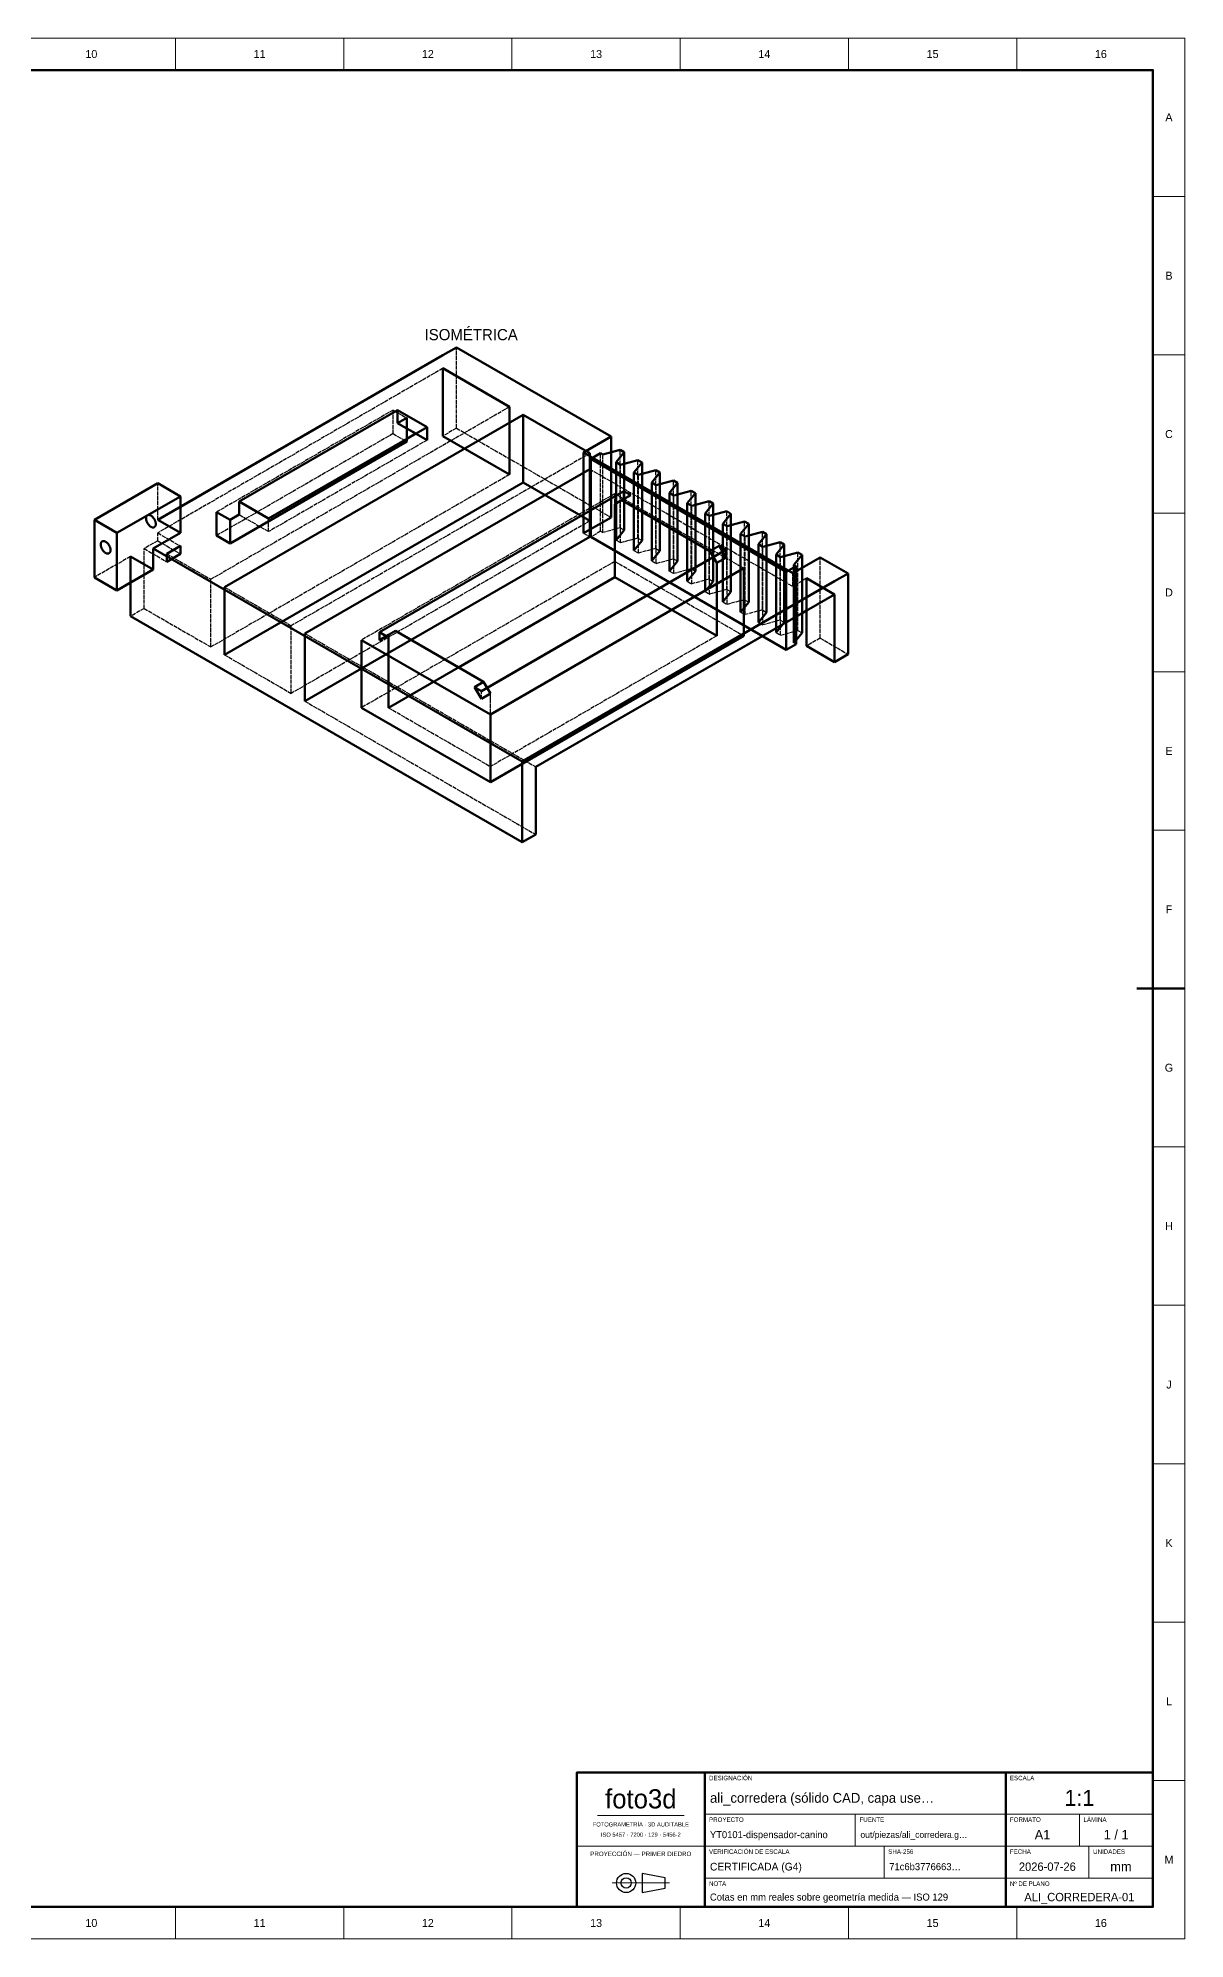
# Model space of a CAD drawing. Header units: millimetres. Extents: x 0 to 841, y 0 to 594.
# Drawn here: x 483 to 841, y 0 to 594 of the extents above; entities that cross this region are included whole.
import ezdxf
from ezdxf.enums import TextEntityAlignment as Align

# ---------------------------------------------------------------- set-up
doc = ezdxf.new("R2010")
doc.units = ezdxf.units.MM
doc.linetypes.add('DASHED', pattern=[1.524, 1.27, -0.254])
for name, color, linetype, lineweight in [('FINA', 7, 'CONTINUOUS', 18), ('NORMA', 7, 'CONTINUOUS', 70), ('OCULTA', 8, 'DASHED', 25), ('TEXTO', 7, 'CONTINUOUS', 25), ('VISIBLE', 7, 'CONTINUOUS', 50)]:
    doc.layers.add(name, color=color, linetype=linetype, lineweight=lineweight)

msp = doc.modelspace()

# ---------------------------------------------------------------- linework, layer by layer
at = {"layer": 'FINA'}
for p, q in [((525.62, 584), (525.62, 594)), ((578.19, 584), (578.19, 594)), ((630.75, 584), (630.75, 594)), ((683.31, 584), (683.31, 594)), ((735.88, 584), (735.88, 594)), ((788.44, 584), (788.44, 594)), ((831, 544.5), (841, 544.5)), ((831, 495), (841, 495)), ((831, 445.5), (841, 445.5)), ((831, 396), (841, 396)), ((831, 346.5), (841, 346.5)), ((831, 297), (841, 297)), ((831, 247.5), (841, 247.5)), ((831, 198), (841, 198)), ((831, 148.5), (841, 148.5)), ((831, 99), (841, 99)), ((831, 49.5), (841, 49.5)), ((657.5, 38.6), (684.5, 38.6)), ((691, 39), (785, 39)), ((738, 29), (738, 39)), ((785, 39), (831, 39)), ((808, 29), (808, 39)), ((651, 29), (691, 29)), ((691, 29), (785, 29)), ((747, 19), (747, 29)), ((785, 29), (831, 29)), ((811, 19), (811, 29)), ((691, 19), (785, 19)), ((785, 19), (831, 19)), ((662.03, 17.5), (679.97, 17.5)), ((525.62, 0), (525.62, 10)), ((578.19, 0), (578.19, 10)), ((630.75, 0), (630.75, 10)), ((683.31, 0), (683.31, 10)), ((735.88, 0), (735.88, 10)), ((788.44, 0), (788.44, 10))]:
    msp.add_line(p, q, dxfattribs=at)
msp.add_lwpolyline([(0, 0), (841, 0), (841, 594), (0, 594)], close=True, dxfattribs=at)
at = {"layer": 'NORMA'}
for p, q in [((841, 297), (826, 297)), ((691, 10), (691, 52)), ((785, 10), (785, 52))]:
    msp.add_line(p, q, dxfattribs=at)
for points in [[(20, 10), (831, 10), (831, 584), (20, 584)], [(651, 10), (831, 10), (831, 52), (651, 52)]]:
    msp.add_lwpolyline(points, close=True, dxfattribs=at)
at = {"layer": 'OCULTA'}
for p, q in [((613.4, 472.09), (613.4, 497.32)), ((609.16, 490.79), (520.07, 439.35)), ((630.02, 478.75), (536.68, 424.86)), ((593.6, 477.73), (538.45, 445.88)), ((593.6, 470.38), (593.6, 477.73)), ((593.6, 477.73), (597.85, 475.28)), ((593.6, 470.38), (538.45, 438.53)), ((593.6, 470.38), (597.85, 467.93)), ((613.4, 472.09), (609.16, 469.64)), ((613.4, 472.09), (661.7, 444.21)), ((604.21, 468.34), (554.71, 439.76)), ((655.12, 464.25), (561.79, 410.37)), ((658.43, 439.87), (658.43, 464.28)), ((659.12, 439.47), (659.12, 463.89)), ((664.54, 440.93), (664.54, 465.35)), ((630.02, 457.6), (536.68, 403.71)), ((655.04, 459.31), (718.47, 422.69)), ((664.67, 436.27), (664.67, 460.68)), ((670.1, 437.73), (670.1, 462.14)), ((670.23, 433.06), (670.23, 457.47)), ((675.65, 434.52), (675.65, 458.93)), ((520.07, 443.43), (520.07, 454.86)), ((662.9, 451.6), (583.71, 405.87)), ((662.9, 430.45), (662.9, 451.6)), ((662.9, 451.6), (703.21, 428.33)), ((675.78, 429.85), (675.78, 454.27)), ((681.2, 431.31), (681.2, 455.73)), ((686.76, 428.11), (686.76, 452.52)), ((681.33, 426.65), (681.33, 451.06)), ((686.89, 423.44), (686.89, 447.85)), ((692.31, 424.9), (692.31, 449.31)), ((697.87, 421.7), (697.87, 446.11)), ((545.52, 445.07), (554.71, 439.76)), ((554.71, 439.76), (554.71, 443.84)), ((655.12, 443.11), (561.79, 389.22)), ((658.43, 439.87), (655.34, 438.09)), ((658.43, 439.87), (659.12, 439.47)), ((664.54, 440.93), (659.12, 439.47)), ((664.54, 440.93), (665.82, 440.2)), ((692.44, 420.23), (692.44, 444.65)), ((697.99, 417.03), (697.99, 441.44)), ((703.42, 418.49), (703.42, 442.9)), ((708.97, 415.28), (708.97, 439.7)), ((520.07, 436.9), (515.82, 434.45)), ((515.82, 415.75), (515.82, 434.45)), ((515.82, 434.45), (522.89, 430.37)), ((520.07, 436.9), (520.07, 439.35)), ((520.07, 439.35), (527.14, 435.27)), ((520.07, 436.9), (527.14, 432.82)), ((653.13, 439.26), (655.04, 438.16)), ((663.29, 437.06), (664.67, 436.27)), ((670.1, 437.73), (664.67, 436.27)), ((668.85, 433.86), (670.23, 433.06)), ((670.1, 437.73), (671.38, 436.99)), ((675.65, 434.52), (670.23, 433.06)), ((675.65, 434.52), (676.93, 433.78)), ((703.55, 413.82), (703.55, 438.24)), ((709.1, 410.62), (709.1, 435.03)), ((714.53, 412.08), (714.53, 436.49)), ((511.58, 432), (500.27, 425.47)), ((522.89, 432.82), (536.68, 424.86)), ((662.9, 430.45), (583.71, 384.73)), ((662.9, 430.45), (703.21, 407.18)), ((674.4, 430.65), (675.78, 429.85)), ((675.78, 429.85), (681.2, 431.31)), ((681.2, 431.31), (682.48, 430.58)), ((686.76, 428.11), (681.33, 426.65)), ((686.76, 428.11), (688.04, 427.37)), ((714.66, 407.41), (714.66, 431.82)), ((720.08, 408.87), (720.08, 433.28)), ((727.04, 406.49), (727.04, 431.72)), ((536.68, 403.71), (536.68, 424.86)), ((540.93, 422.41), (561.79, 410.37)), ((679.95, 427.44), (681.33, 426.65)), ((685.51, 424.24), (686.89, 423.44)), ((692.31, 424.9), (686.89, 423.44)), ((692.31, 424.9), (693.59, 424.16)), ((718.47, 422.69), (718.47, 426.77)), ((722.79, 425.18), (718.47, 422.69)), ((691.06, 421.03), (692.44, 420.23)), ((697.87, 421.7), (692.44, 420.23)), ((696.61, 417.83), (697.99, 417.03)), ((697.87, 421.7), (699.14, 420.96)), ((703.42, 418.49), (697.99, 417.03)), ((703.42, 418.49), (704.7, 417.75)), ((515.82, 415.75), (511.58, 413.3)), ((515.82, 415.75), (536.68, 403.71)), ((561.79, 389.22), (561.79, 410.37)), ((702.17, 414.62), (703.55, 413.82)), ((708.97, 415.28), (703.55, 413.82)), ((707.72, 411.41), (709.1, 410.62)), ((708.97, 415.28), (710.25, 414.54)), ((714.53, 412.08), (709.1, 410.62)), ((714.53, 412.08), (715.8, 411.34)), ((566.03, 407.92), (638.15, 366.27)), ((589.36, 405.87), (591.48, 407.1)), ((592.19, 407.51), (594.31, 408.73)), ((694.72, 407.18), (624.01, 366.36)), ((713.27, 408.21), (714.66, 407.41)), ((714.66, 407.41), (720.08, 408.87)), ((718.83, 405), (719.52, 404.6)), ((720.08, 408.87), (721.36, 408.13)), ((727.04, 406.49), (722.79, 404.04)), ((727.04, 406.49), (735.73, 401.47)), ((540.93, 401.26), (561.79, 389.22)), ((566.03, 386.77), (638.15, 345.13)), ((621.18, 387.5), (621.18, 389.95)), ((624.01, 387.5), (624.01, 389.14)), ((624.01, 366.36), (624.01, 387.5)), ((592.19, 384.73), (624.01, 366.36))]:
    msp.add_line(p, q, dxfattribs=at)
at = {"layer": 'TEXTO'}
msp.add_lwpolyline([(671.46, 14.51), (678.59, 15.89), (678.59, 19.11), (671.46, 20.49)], close=True, dxfattribs=at)
for radius in [2.99, 1.61]:
    msp.add_circle((666.4, 17.5), radius, dxfattribs=at)
at = {"layer": 'VISIBLE'}
for p, q in [((609.16, 494.87), (520.07, 443.43)), ((527.14, 447.52), (609.16, 494.87)), ((613.4, 497.32), (609.16, 494.87)), ((609.16, 494.87), (613.4, 497.32)), ((613.4, 497.32), (661.7, 469.44)), ((613.4, 497.32), (613.4, 497.32)), ((613.4, 497.32), (613.4, 497.32)), ((613.4, 497.32), (661.7, 469.44)), ((609.16, 469.64), (609.16, 490.79)), ((609.16, 490.79), (630.02, 478.75)), ((634.26, 476.3), (540.93, 422.41)), ((595.02, 477.73), (545.52, 449.15)), ((595.02, 473.64), (595.02, 477.73)), ((595.02, 477.73), (604.21, 472.42)), ((597.85, 475.28), (595.02, 473.64)), ((597.85, 467.93), (597.85, 475.28)), ((630.02, 457.6), (630.02, 478.75)), ((634.26, 455.15), (634.26, 476.3)), ((634.26, 476.3), (655.12, 464.25)), ((604.21, 472.42), (554.71, 443.84)), ((595.02, 473.64), (604.21, 468.34)), ((597.85, 472.01), (597.85, 472.01)), ((597.85, 472.01), (597.85, 472.01)), ((597.85, 472.01), (597.85, 472.01)), ((597.85, 472.01), (597.85, 472.01)), ((597.85, 472.01), (597.85, 472.01)), ((597.85, 472.01), (597.85, 472.01)), ((597.85, 472.01), (597.85, 472.01)), ((597.85, 472.01), (597.85, 472.01)), ((597.85, 472.01), (597.85, 472.01)), ((597.85, 472.01), (597.85, 472.01)), ((597.85, 472.01), (597.85, 472.01)), ((597.85, 472.01), (597.85, 472.01)), ((597.85, 472.01), (597.85, 472.01)), ((597.85, 472.01), (597.85, 472.01)), ((597.85, 472.01), (597.85, 472.01)), ((597.85, 472.01), (597.85, 472.01)), ((597.85, 472.01), (597.85, 472.01)), ((597.85, 472.01), (597.85, 472.01)), ((597.85, 472.01), (597.85, 472.01)), ((597.85, 472.01), (597.85, 472.01)), ((597.85, 472.01), (597.85, 472.01)), ((597.85, 472.01), (597.85, 468.75)), ((600.68, 470.38), (597.85, 472.01)), ((597.85, 468.75), (600.68, 470.38)), ((600.68, 470.38), (600.68, 470.38)), ((600.68, 470.38), (600.68, 470.38)), ((600.68, 470.38), (600.68, 470.38)), ((600.68, 470.38), (600.68, 470.38)), ((600.68, 470.38), (600.68, 470.38)), ((600.68, 470.38), (600.68, 470.38)), ((600.68, 470.38), (600.68, 470.38)), ((600.68, 470.38), (600.68, 470.38)), ((600.68, 470.38), (600.68, 470.38)), ((600.68, 470.38), (600.68, 470.38)), ((600.68, 470.38), (600.68, 470.38)), ((600.68, 470.38), (600.68, 470.38)), ((600.68, 470.38), (600.68, 470.38)), ((600.68, 470.38), (600.68, 470.38)), ((600.68, 470.38), (600.68, 470.38)), ((600.68, 470.38), (600.68, 470.38)), ((600.68, 470.38), (600.68, 470.38)), ((600.68, 470.38), (600.68, 470.38)), ((600.68, 470.38), (600.68, 470.38)), ((600.68, 470.38), (600.68, 470.38)), ((600.68, 470.38), (600.68, 470.38)), ((604.21, 468.34), (604.21, 472.42)), ((609.16, 469.64), (630.02, 457.6)), ((661.7, 469.44), (653.13, 464.49)), ((661.7, 444.21), (661.7, 469.44)), ((661.7, 469.44), (661.7, 469.44)), ((661.7, 469.44), (661.7, 469.44)), ((661.7, 469.44), (661.7, 464.58)), ((597.85, 467.93), (542.69, 436.08)), ((597.85, 468.75), (597.85, 468.75)), ((597.85, 468.75), (597.85, 468.75)), ((597.85, 468.75), (597.85, 468.75)), ((597.85, 468.75), (597.85, 468.75)), ((597.85, 468.75), (597.85, 468.75)), ((597.85, 468.75), (597.85, 468.75)), ((597.85, 468.75), (597.85, 468.75)), ((597.85, 468.75), (597.85, 468.75)), ((597.85, 468.75), (597.85, 468.75)), ((597.85, 468.75), (597.85, 468.75)), ((597.85, 468.75), (597.85, 468.75)), ((597.85, 468.75), (597.85, 468.75)), ((597.85, 468.75), (597.85, 468.75)), ((597.85, 468.75), (597.85, 468.75)), ((597.85, 468.75), (597.85, 468.75)), ((597.85, 468.75), (597.85, 468.75)), ((597.85, 468.75), (597.85, 468.75)), ((597.85, 468.75), (597.85, 468.75)), ((597.85, 468.75), (597.85, 468.75)), ((597.85, 468.75), (597.85, 468.75)), ((597.85, 468.75), (597.85, 468.75)), ((653.13, 439.26), (653.13, 464.49)), ((653.13, 464.49), (718.47, 426.77)), ((655.12, 443.11), (655.12, 464.25)), ((658.43, 464.28), (655.34, 462.5)), ((658.43, 464.28), (659.12, 463.89)), ((664.54, 465.35), (659.12, 463.89)), ((661.7, 464.58), (664.54, 465.35)), ((661.7, 464.58), (661.7, 464.58)), ((661.7, 464.58), (661.7, 464.58)), ((661.7, 464.58), (661.7, 464.58)), ((661.7, 464.58), (661.7, 464.58)), ((661.7, 464.58), (661.7, 464.58)), ((661.7, 464.58), (661.7, 464.58)), ((661.7, 464.58), (661.7, 464.58)), ((661.7, 464.58), (661.7, 464.58)), ((661.7, 464.58), (661.7, 464.58)), ((661.7, 464.58), (661.7, 464.58)), ((661.7, 464.58), (661.7, 464.58)), ((661.7, 464.58), (661.7, 464.58)), ((661.7, 464.58), (661.7, 464.58)), ((661.7, 464.58), (661.7, 464.58)), ((661.7, 464.58), (661.7, 464.58)), ((661.7, 464.58), (661.7, 464.58)), ((661.7, 464.58), (661.7, 464.58)), ((661.7, 464.58), (661.7, 464.58)), ((661.7, 464.58), (661.7, 464.58)), ((665.82, 464.61), (663.29, 461.48)), ((664.54, 465.35), (665.82, 464.61)), ((664.54, 465.35), (664.54, 465.35)), ((664.54, 465.35), (664.54, 465.35)), ((664.54, 465.35), (665.82, 464.61)), ((665.82, 440.2), (665.82, 464.61)), ((665.82, 464.61), (665.82, 464.61)), ((665.82, 464.61), (665.82, 464.61)), ((665.82, 464.61), (665.82, 460.99)), ((655.04, 459.31), (566.03, 407.92)), ((655.04, 438.16), (655.04, 459.31)), ((655.34, 438.09), (655.34, 462.5)), ((655.34, 462.5), (716.42, 427.23)), ((663.29, 437.06), (663.29, 461.48)), ((663.29, 461.48), (664.67, 460.68)), ((670.1, 462.14), (664.67, 460.68)), ((665.82, 460.99), (670.1, 462.14)), ((665.82, 460.99), (665.82, 460.99)), ((665.82, 460.99), (665.82, 460.99)), ((665.82, 460.99), (665.82, 460.99)), ((665.82, 460.99), (665.82, 460.99)), ((665.82, 460.99), (665.82, 460.99)), ((665.82, 460.99), (665.82, 460.99)), ((665.82, 460.99), (665.82, 460.99)), ((665.82, 460.99), (665.82, 460.99)), ((665.82, 460.99), (665.82, 460.99)), ((665.82, 460.99), (665.82, 460.99)), ((665.82, 460.99), (665.82, 460.99)), ((665.82, 460.99), (665.82, 460.99)), ((665.82, 460.99), (665.82, 460.99)), ((665.82, 460.99), (665.82, 460.99)), ((665.82, 460.99), (665.82, 460.99)), ((665.82, 460.99), (665.82, 460.99)), ((665.82, 460.99), (665.82, 460.99)), ((665.82, 460.99), (665.82, 460.99)), ((665.82, 460.99), (665.82, 460.99)), ((671.38, 461.4), (668.85, 458.27)), ((668.85, 433.86), (668.85, 458.27)), ((668.85, 458.27), (670.23, 457.47)), ((670.1, 462.14), (671.38, 461.4)), ((670.1, 462.14), (670.1, 462.14)), ((670.1, 462.14), (670.1, 462.14)), ((670.1, 462.14), (671.38, 461.4)), ((675.65, 458.93), (670.23, 457.47)), ((671.38, 436.99), (671.38, 461.4)), ((671.38, 461.4), (671.38, 461.4)), ((671.38, 461.4), (671.38, 461.4)), ((671.38, 461.4), (671.38, 457.78)), ((671.38, 457.78), (675.65, 458.93)), ((671.38, 457.78), (671.38, 457.78)), ((671.38, 457.78), (671.38, 457.78)), ((671.38, 457.78), (671.38, 457.78)), ((671.38, 457.78), (671.38, 457.78)), ((671.38, 457.78), (671.38, 457.78)), ((671.38, 457.78), (671.38, 457.78)), ((671.38, 457.78), (671.38, 457.78)), ((671.38, 457.78), (671.38, 457.78)), ((671.38, 457.78), (671.38, 457.78)), ((671.38, 457.78), (671.38, 457.78)), ((671.38, 457.78), (671.38, 457.78)), ((671.38, 457.78), (671.38, 457.78)), ((671.38, 457.78), (671.38, 457.78)), ((671.38, 457.78), (671.38, 457.78)), ((671.38, 457.78), (671.38, 457.78)), ((671.38, 457.78), (671.38, 457.78)), ((671.38, 457.78), (671.38, 457.78)), ((671.38, 457.78), (671.38, 457.78)), ((671.38, 457.78), (671.38, 457.78)), ((676.93, 458.2), (674.4, 455.06)), ((675.65, 458.93), (676.93, 458.2)), ((675.65, 458.93), (675.65, 458.93)), ((675.65, 458.93), (675.65, 458.93)), ((675.65, 458.93), (676.93, 458.2)), ((676.93, 433.78), (676.93, 458.2)), ((676.93, 458.2), (676.93, 458.2)), ((676.93, 458.2), (676.93, 458.2)), ((676.93, 458.2), (676.93, 454.58)), ((520.07, 454.86), (500.27, 443.43)), ((500.27, 443.43), (520.07, 454.86)), ((520.07, 454.86), (527.14, 450.78)), ((520.07, 454.86), (520.07, 454.86)), ((520.07, 454.86), (520.07, 454.86)), ((520.07, 454.86), (527.14, 450.78)), ((634.26, 455.15), (540.93, 401.26)), ((665.73, 452.41), (589.36, 408.32)), ((634.26, 455.15), (655.12, 443.11)), ((665.73, 449.97), (665.73, 452.41)), ((665.73, 452.41), (667.85, 451.19)), ((674.4, 430.65), (674.4, 455.06)), ((674.4, 455.06), (675.78, 454.27)), ((675.78, 454.27), (681.2, 455.73)), ((676.93, 454.58), (681.2, 455.73)), ((676.93, 454.58), (676.93, 454.58)), ((676.93, 454.58), (676.93, 454.58)), ((676.93, 454.58), (676.93, 454.58)), ((676.93, 454.58), (676.93, 454.58)), ((676.93, 454.58), (676.93, 454.58)), ((676.93, 454.58), (676.93, 454.58)), ((676.93, 454.58), (676.93, 454.58)), ((676.93, 454.58), (676.93, 454.58)), ((676.93, 454.58), (676.93, 454.58)), ((676.93, 454.58), (676.93, 454.58)), ((676.93, 454.58), (676.93, 454.58)), ((676.93, 454.58), (676.93, 454.58)), ((676.93, 454.58), (676.93, 454.58)), ((676.93, 454.58), (676.93, 454.58)), ((676.93, 454.58), (676.93, 454.58)), ((676.93, 454.58), (676.93, 454.58)), ((676.93, 454.58), (676.93, 454.58)), ((676.93, 454.58), (676.93, 454.58)), ((676.93, 454.58), (676.93, 454.58)), ((682.48, 454.99), (679.95, 451.86)), ((679.95, 427.44), (679.95, 451.86)), ((679.95, 451.86), (681.33, 451.06)), ((681.2, 455.73), (682.48, 454.99)), ((681.2, 455.73), (681.2, 455.73)), ((681.2, 455.73), (681.2, 455.73)), ((681.2, 455.73), (682.48, 454.99)), ((686.76, 452.52), (681.33, 451.06)), ((682.48, 430.58), (682.48, 454.99)), ((682.48, 454.99), (682.48, 454.99)), ((682.48, 454.99), (682.48, 454.99)), ((682.48, 454.99), (682.48, 451.37)), ((682.48, 451.37), (686.76, 452.52)), ((688.04, 451.78), (685.51, 448.65)), ((686.76, 452.52), (688.04, 451.78)), ((686.76, 452.52), (686.76, 452.52)), ((686.76, 452.52), (686.76, 452.52)), ((686.76, 452.52), (688.04, 451.78)), ((688.04, 427.37), (688.04, 451.78)), ((688.04, 451.78), (688.04, 451.78)), ((688.04, 451.78), (688.04, 451.78)), ((688.04, 451.78), (688.04, 448.16)), ((527.14, 450.78), (507.34, 439.35)), ((527.14, 439.35), (527.14, 450.78)), ((527.14, 450.78), (527.14, 450.78)), ((527.14, 450.78), (527.14, 450.78)), ((527.14, 450.78), (527.14, 447.52)), ((527.14, 447.52), (527.14, 447.52)), ((527.14, 447.52), (527.14, 447.52)), ((527.14, 447.52), (527.14, 447.52)), ((527.14, 447.52), (527.14, 447.52)), ((527.14, 447.52), (527.14, 447.52)), ((527.14, 447.52), (527.14, 447.52)), ((527.14, 447.52), (527.14, 447.52)), ((527.14, 447.52), (527.14, 447.52)), ((527.14, 447.52), (527.14, 447.52)), ((527.14, 447.52), (527.14, 447.52)), ((527.14, 447.52), (527.14, 447.52)), ((527.14, 447.52), (527.14, 447.52)), ((527.14, 447.52), (527.14, 447.52)), ((527.14, 447.52), (527.14, 447.52)), ((527.14, 447.52), (527.14, 447.52)), ((527.14, 447.52), (527.14, 447.52)), ((527.14, 447.52), (527.14, 447.52)), ((527.14, 447.52), (527.14, 447.52)), ((527.14, 447.52), (527.14, 447.52)), ((527.14, 447.52), (527.14, 447.52)), ((527.14, 447.52), (527.14, 447.52)), ((538.45, 438.53), (538.45, 445.88)), ((538.45, 445.88), (542.69, 443.43)), ((545.52, 445.07), (545.52, 449.15)), ((545.52, 449.15), (554.71, 443.84)), ((665.73, 449.97), (662.9, 448.33)), ((662.9, 448.33), (665.02, 449.56)), ((662.9, 425.55), (662.9, 448.33)), ((667.85, 451.19), (665.02, 449.56)), ((665.02, 449.56), (692.6, 433.64)), ((665.73, 449.97), (667.85, 451.19)), ((682.48, 451.37), (682.48, 451.37)), ((682.48, 451.37), (682.48, 451.37)), ((682.48, 451.37), (682.48, 451.37)), ((682.48, 451.37), (682.48, 451.37)), ((682.48, 451.37), (682.48, 451.37)), ((682.48, 451.37), (682.48, 451.37)), ((682.48, 451.37), (682.48, 451.37)), ((682.48, 451.37), (682.48, 451.37)), ((682.48, 451.37), (682.48, 451.37)), ((682.48, 451.37), (682.48, 451.37)), ((682.48, 451.37), (682.48, 451.37)), ((682.48, 451.37), (682.48, 451.37)), ((682.48, 451.37), (682.48, 451.37)), ((682.48, 451.37), (682.48, 451.37)), ((682.48, 451.37), (682.48, 451.37)), ((682.48, 451.37), (682.48, 451.37)), ((682.48, 451.37), (682.48, 451.37)), ((682.48, 451.37), (682.48, 451.37)), ((682.48, 451.37), (682.48, 451.37)), ((685.51, 424.24), (685.51, 448.65)), ((685.51, 448.65), (686.89, 447.85)), ((692.31, 449.31), (686.89, 447.85)), ((688.04, 448.16), (692.31, 449.31)), ((688.04, 448.16), (688.04, 448.16)), ((688.04, 448.16), (688.04, 448.16)), ((688.04, 448.16), (688.04, 448.16)), ((688.04, 448.16), (688.04, 448.16)), ((688.04, 448.16), (688.04, 448.16)), ((688.04, 448.16), (688.04, 448.16)), ((688.04, 448.16), (688.04, 448.16)), ((688.04, 448.16), (688.04, 448.16)), ((688.04, 448.16), (688.04, 448.16)), ((688.04, 448.16), (688.04, 448.16)), ((688.04, 448.16), (688.04, 448.16)), ((688.04, 448.16), (688.04, 448.16)), ((688.04, 448.16), (688.04, 448.16)), ((688.04, 448.16), (688.04, 448.16)), ((688.04, 448.16), (688.04, 448.16)), ((688.04, 448.16), (688.04, 448.16)), ((688.04, 448.16), (688.04, 448.16)), ((688.04, 448.16), (688.04, 448.16)), ((688.04, 448.16), (688.04, 448.16)), ((693.59, 448.58), (691.06, 445.44)), ((692.31, 449.31), (693.59, 448.58)), ((692.31, 449.31), (692.31, 449.31)), ((692.31, 449.31), (692.31, 449.31)), ((692.31, 449.31), (693.59, 448.58)), ((697.87, 446.11), (692.44, 444.65)), ((693.59, 424.16), (693.59, 448.58)), ((693.59, 448.58), (693.59, 448.58)), ((693.59, 448.58), (693.59, 448.58)), ((693.59, 448.58), (693.59, 444.96)), ((693.59, 444.96), (697.87, 446.11)), ((697.87, 446.11), (699.14, 445.37)), ((697.87, 446.11), (697.87, 446.11)), ((697.87, 446.11), (697.87, 446.11)), ((697.87, 446.11), (699.14, 445.37)), ((500.27, 425.47), (500.27, 443.43)), ((500.27, 443.43), (507.34, 439.35)), ((500.27, 443.43), (500.27, 443.43)), ((500.27, 443.43), (500.27, 443.43)), ((500.27, 425.47), (500.27, 443.43)), ((516.42, 443.9), (516.43, 444.02)), ((516.43, 443.79), (516.42, 443.9)), ((516.43, 444.02), (516.44, 444.12)), ((516.44, 443.67), (516.43, 443.79)), ((516.44, 444.12), (516.45, 444.23)), ((516.45, 443.54), (516.44, 443.67)), ((516.45, 444.23), (516.48, 444.33)), ((516.48, 443.42), (516.45, 443.54)), ((516.48, 444.33), (516.5, 444.42)), ((516.5, 443.29), (516.48, 443.42)), ((516.5, 444.42), (516.54, 444.51)), ((516.54, 443.16), (516.5, 443.29)), ((516.54, 444.51), (516.58, 444.59)), ((516.58, 443.04), (516.54, 443.16)), ((516.58, 444.59), (516.63, 444.66)), ((516.63, 442.91), (516.58, 443.04)), ((516.63, 444.66), (516.68, 444.73)), ((516.68, 442.78), (516.63, 442.91)), ((516.68, 444.73), (516.74, 444.79)), ((516.74, 442.65), (516.68, 442.78)), ((516.74, 444.79), (516.8, 444.84)), ((516.74, 442.65), (516.8, 442.53)), ((516.8, 444.84), (516.87, 444.89)), ((516.87, 442.4), (516.8, 442.53)), ((516.87, 444.89), (516.94, 444.92)), ((516.94, 442.28), (516.87, 442.4)), ((516.94, 444.92), (517.02, 444.95)), ((517.02, 442.17), (516.94, 442.28)), ((517.02, 444.95), (517.1, 444.97)), ((517.02, 442.17), (517.1, 442.05)), ((517.1, 444.97), (517.18, 444.98)), ((517.18, 441.94), (517.1, 442.05)), ((517.18, 444.98), (517.27, 444.99)), ((517.27, 441.84), (517.18, 441.94)), ((517.27, 444.99), (517.36, 444.98)), ((517.27, 441.84), (517.36, 441.74)), ((517.36, 444.98), (517.46, 444.97)), ((517.46, 441.65), (517.36, 441.74)), ((517.46, 444.97), (517.55, 444.95)), ((517.46, 441.65), (517.55, 441.56)), ((517.55, 444.95), (517.65, 444.92)), ((517.65, 441.47), (517.55, 441.56)), ((517.65, 444.92), (517.75, 444.88)), ((517.75, 441.4), (517.65, 441.47)), ((517.75, 444.88), (517.84, 444.83)), ((517.75, 441.4), (517.84, 441.33)), ((517.84, 444.83), (517.94, 444.78)), ((517.84, 441.33), (517.94, 441.27)), ((517.94, 444.78), (518.04, 444.72)), ((517.94, 441.27), (518.04, 441.22)), ((518.04, 444.72), (518.14, 444.65)), ((518.04, 441.22), (518.14, 441.17)), ((518.14, 444.65), (518.24, 444.58)), ((518.14, 441.17), (518.24, 441.13)), ((518.34, 444.49), (518.24, 444.58)), ((518.24, 441.13), (518.34, 441.1)), ((518.43, 444.41), (518.34, 444.49)), ((518.34, 441.1), (518.43, 441.08)), ((518.43, 444.41), (518.53, 444.31)), ((518.43, 441.08), (518.53, 441.07)), ((518.62, 444.21), (518.53, 444.31)), ((518.53, 441.07), (518.62, 441.06)), ((518.7, 444.11), (518.62, 444.21)), ((518.62, 441.06), (518.7, 441.07)), ((518.7, 444.11), (518.79, 444)), ((518.7, 441.07), (518.79, 441.08)), ((518.87, 443.88), (518.79, 444)), ((518.79, 441.08), (518.87, 441.1)), ((518.95, 443.77), (518.87, 443.88)), ((518.87, 441.1), (518.95, 441.13)), ((518.95, 443.77), (519.02, 443.65)), ((518.95, 441.13), (519.02, 441.16)), ((519.09, 443.52), (519.02, 443.65)), ((519.02, 441.16), (519.09, 441.21)), ((519.15, 443.4), (519.09, 443.52)), ((519.09, 441.21), (519.15, 441.26)), ((519.15, 443.4), (519.21, 443.27)), ((519.15, 441.26), (519.21, 441.32)), ((519.26, 443.14), (519.21, 443.27)), ((519.21, 441.32), (519.26, 441.39)), ((519.31, 443.01), (519.26, 443.14)), ((519.26, 441.39), (519.31, 441.46)), ((519.35, 442.89), (519.31, 443.01)), ((519.31, 441.46), (519.35, 441.54)), ((519.38, 442.76), (519.35, 442.89)), ((519.35, 441.54), (519.38, 441.63)), ((519.41, 442.63), (519.38, 442.76)), ((519.38, 441.63), (519.41, 441.72)), ((519.44, 442.51), (519.41, 442.63)), ((519.41, 441.72), (519.44, 441.82)), ((519.45, 442.38), (519.44, 442.51)), ((519.44, 441.82), (519.45, 441.93)), ((519.46, 442.26), (519.45, 442.38)), ((519.45, 441.93), (519.46, 442.03)), ((519.46, 442.15), (519.46, 442.26)), ((519.46, 442.03), (519.46, 442.15)), ((520.07, 443.43), (527.14, 439.35)), ((545.52, 445.07), (542.69, 443.43)), ((542.69, 436.08), (542.69, 443.43)), ((661.7, 444.21), (653.13, 439.26)), ((665.82, 440.2), (663.29, 437.06)), ((691.06, 421.03), (691.06, 445.44)), ((691.06, 445.44), (692.44, 444.65)), ((693.59, 444.96), (693.59, 444.96)), ((693.59, 444.96), (693.59, 444.96)), ((693.59, 444.96), (693.59, 444.96)), ((693.59, 444.96), (693.59, 444.96)), ((693.59, 444.96), (693.59, 444.96)), ((693.59, 444.96), (693.59, 444.96)), ((693.59, 444.96), (693.59, 444.96)), ((693.59, 444.96), (693.59, 444.96)), ((693.59, 444.96), (693.59, 444.96)), ((693.59, 444.96), (693.59, 444.96)), ((693.59, 444.96), (693.59, 444.96)), ((693.59, 444.96), (693.59, 444.96)), ((693.59, 444.96), (693.59, 444.96)), ((693.59, 444.96), (693.59, 444.96)), ((693.59, 444.96), (693.59, 444.96)), ((693.59, 444.96), (693.59, 444.96)), ((693.59, 444.96), (693.59, 444.96)), ((693.59, 444.96), (693.59, 444.96)), ((693.59, 444.96), (693.59, 444.96)), ((699.14, 445.37), (696.61, 442.24)), ((696.61, 417.83), (696.61, 442.24)), ((696.61, 442.24), (697.99, 441.44)), ((703.42, 442.9), (697.99, 441.44)), ((699.14, 420.96), (699.14, 445.37)), ((699.14, 445.37), (699.14, 445.37)), ((699.14, 445.37), (699.14, 445.37)), ((699.14, 445.37), (699.14, 441.75)), ((699.14, 441.75), (703.42, 442.9)), ((699.14, 441.75), (699.14, 441.75)), ((699.14, 441.75), (699.14, 441.75)), ((699.14, 441.75), (699.14, 441.75)), ((699.14, 441.75), (699.14, 441.75)), ((699.14, 441.75), (699.14, 441.75)), ((699.14, 441.75), (699.14, 441.75)), ((699.14, 441.75), (699.14, 441.75)), ((699.14, 441.75), (699.14, 441.75)), ((699.14, 441.75), (699.14, 441.75)), ((699.14, 441.75), (699.14, 441.75)), ((699.14, 441.75), (699.14, 441.75)), ((699.14, 441.75), (699.14, 441.75)), ((699.14, 441.75), (699.14, 441.75)), ((699.14, 441.75), (699.14, 441.75)), ((699.14, 441.75), (699.14, 441.75)), ((699.14, 441.75), (699.14, 441.75)), ((699.14, 441.75), (699.14, 441.75)), ((699.14, 441.75), (699.14, 441.75)), ((699.14, 441.75), (699.14, 441.75)), ((704.7, 442.16), (702.17, 439.03)), ((703.42, 442.9), (704.7, 442.16)), ((703.42, 442.9), (703.42, 442.9)), ((703.42, 442.9), (703.42, 442.9)), ((703.42, 442.9), (704.7, 442.16)), ((708.97, 439.7), (703.55, 438.24)), ((704.7, 417.75), (704.7, 442.16)), ((704.7, 442.16), (704.7, 442.16)), ((704.7, 442.16), (704.7, 442.16)), ((704.7, 442.16), (704.7, 438.54)), ((704.7, 438.54), (708.97, 439.7)), ((708.97, 439.7), (710.25, 438.96)), ((708.97, 439.7), (708.97, 439.7)), ((708.97, 439.7), (708.97, 439.7)), ((708.97, 439.7), (710.25, 438.96)), ((502.28, 435.74), (502.29, 435.85)), ((502.29, 435.62), (502.28, 435.74)), ((502.29, 435.96), (502.31, 436.06)), ((502.29, 435.85), (502.29, 435.96)), ((502.29, 435.5), (502.29, 435.62)), ((502.31, 435.38), (502.29, 435.5)), ((502.31, 436.06), (502.33, 436.16)), ((502.33, 435.25), (502.31, 435.38)), ((502.33, 436.16), (502.36, 436.26)), ((502.36, 435.13), (502.33, 435.25)), ((502.36, 436.26), (502.4, 436.34)), ((502.4, 435), (502.36, 435.13)), ((502.4, 436.34), (502.44, 436.42)), ((502.44, 434.87), (502.4, 435)), ((502.44, 436.42), (502.49, 436.5)), ((502.49, 434.74), (502.44, 434.87)), ((502.49, 436.5), (502.54, 436.57)), ((502.54, 434.61), (502.49, 434.74)), ((502.54, 436.57), (502.6, 436.63)), ((502.6, 434.49), (502.54, 434.61)), ((502.6, 436.63), (502.66, 436.68)), ((502.6, 434.49), (502.66, 434.36)), ((502.66, 436.68), (502.73, 436.72)), ((502.73, 434.24), (502.66, 434.36)), ((502.73, 436.72), (502.8, 436.76)), ((502.8, 434.12), (502.73, 434.24)), ((502.8, 436.76), (502.88, 436.79)), ((502.88, 434), (502.8, 434.12)), ((502.88, 436.79), (502.96, 436.81)), ((502.88, 434), (502.96, 433.89)), ((502.96, 436.81), (503.04, 436.82)), ((503.04, 433.78), (502.96, 433.89)), ((503.04, 436.82), (503.13, 436.82)), ((503.13, 433.67), (503.04, 433.78)), ((503.13, 436.82), (503.22, 436.82)), ((503.13, 433.67), (503.22, 433.57)), ((503.22, 436.82), (503.31, 436.8)), ((503.31, 436.8), (503.41, 436.78)), ((503.41, 436.78), (503.51, 436.75)), ((503.51, 436.75), (503.6, 436.72)), ((503.6, 436.72), (503.7, 436.67)), ((503.7, 436.67), (503.8, 436.62)), ((503.8, 436.62), (503.9, 436.55)), ((503.9, 436.55), (504, 436.49)), ((504, 436.49), (504.1, 436.41)), ((504.2, 436.33), (504.1, 436.41)), ((504.29, 436.24), (504.2, 436.33)), ((504.29, 436.24), (504.38, 436.15)), ((504.47, 436.05), (504.38, 436.15)), ((504.56, 435.94), (504.47, 436.05)), ((504.56, 435.94), (504.65, 435.83)), ((504.73, 435.72), (504.65, 435.83)), ((504.8, 435.6), (504.73, 435.72)), ((504.8, 435.6), (504.88, 435.48)), ((504.95, 435.36), (504.88, 435.48)), ((505.01, 435.23), (504.95, 435.36)), ((505.01, 435.23), (505.07, 435.11)), ((505.12, 434.98), (505.07, 435.11)), ((505.17, 434.85), (505.12, 434.98)), ((505.21, 434.72), (505.17, 434.85)), ((505.24, 434.59), (505.21, 434.72)), ((505.27, 434.47), (505.24, 434.59)), ((505.29, 434.34), (505.27, 434.47)), ((505.27, 433.56), (505.29, 433.66)), ((505.31, 434.22), (505.29, 434.34)), ((505.29, 433.66), (505.31, 433.76)), ((505.32, 434.1), (505.31, 434.22)), ((505.31, 433.76), (505.32, 433.87)), ((505.32, 433.98), (505.32, 434.1)), ((505.32, 433.87), (505.32, 433.98)), ((507.34, 421.39), (507.34, 439.35)), ((527.14, 439.35), (518.65, 434.45)), ((518.65, 427.92), (518.65, 434.45)), ((518.65, 434.45), (633.91, 367.91)), ((527.14, 435.27), (522.89, 432.82)), ((527.14, 432.82), (527.14, 435.27)), ((538.45, 438.53), (542.69, 436.08)), ((655.04, 438.16), (566.03, 386.77)), ((697.55, 434.04), (621.18, 389.95)), ((655.34, 438.09), (716.42, 402.82)), ((671.38, 436.99), (668.85, 433.86)), ((676.93, 433.78), (674.4, 430.65)), ((695.43, 435.27), (692.6, 433.64)), ((694.72, 429.96), (692.6, 433.64)), ((697.55, 431.59), (695.43, 435.27)), ((695.43, 435.27), (697.55, 434.04)), ((697.55, 431.59), (697.55, 434.04)), ((702.17, 414.62), (702.17, 439.03)), ((702.17, 439.03), (703.55, 438.24)), ((704.7, 438.54), (704.7, 438.54)), ((704.7, 438.54), (704.7, 438.54)), ((704.7, 438.54), (704.7, 438.54)), ((704.7, 438.54), (704.7, 438.54)), ((704.7, 438.54), (704.7, 438.54)), ((704.7, 438.54), (704.7, 438.54)), ((704.7, 438.54), (704.7, 438.54)), ((704.7, 438.54), (704.7, 438.54)), ((704.7, 438.54), (704.7, 438.54)), ((704.7, 438.54), (704.7, 438.54)), ((704.7, 438.54), (704.7, 438.54)), ((704.7, 438.54), (704.7, 438.54)), ((704.7, 438.54), (704.7, 438.54)), ((704.7, 438.54), (704.7, 438.54)), ((704.7, 438.54), (704.7, 438.54)), ((704.7, 438.54), (704.7, 438.54)), ((704.7, 438.54), (704.7, 438.54)), ((704.7, 438.54), (704.7, 438.54)), ((704.7, 438.54), (704.7, 438.54)), ((710.25, 438.96), (707.72, 435.83)), ((707.72, 411.41), (707.72, 435.83)), ((707.72, 435.83), (709.1, 435.03)), ((714.53, 436.49), (709.1, 435.03)), ((710.25, 414.54), (710.25, 438.96)), ((710.25, 438.96), (710.25, 438.96)), ((710.25, 438.96), (710.25, 438.96)), ((710.25, 438.96), (710.25, 435.34)), ((710.25, 435.34), (714.53, 436.49)), ((710.25, 435.34), (710.25, 435.34)), ((710.25, 435.34), (710.25, 435.34)), ((710.25, 435.34), (710.25, 435.34)), ((710.25, 435.34), (710.25, 435.34)), ((710.25, 435.34), (710.25, 435.34)), ((710.25, 435.34), (710.25, 435.34)), ((710.25, 435.34), (710.25, 435.34)), ((710.25, 435.34), (710.25, 435.34)), ((710.25, 435.34), (710.25, 435.34)), ((710.25, 435.34), (710.25, 435.34)), ((710.25, 435.34), (710.25, 435.34)), ((710.25, 435.34), (710.25, 435.34)), ((710.25, 435.34), (710.25, 435.34)), ((710.25, 435.34), (710.25, 435.34)), ((710.25, 435.34), (710.25, 435.34)), ((710.25, 435.34), (710.25, 435.34)), ((710.25, 435.34), (710.25, 435.34)), ((710.25, 435.34), (710.25, 435.34)), ((710.25, 435.34), (710.25, 435.34)), ((715.8, 435.75), (713.27, 432.62)), ((714.53, 436.49), (715.8, 435.75)), ((714.53, 436.49), (714.53, 436.49)), ((714.53, 436.49), (714.53, 436.49)), ((714.53, 436.49), (715.8, 435.75)), ((715.8, 411.34), (715.8, 435.75)), ((715.8, 435.75), (715.8, 435.75)), ((715.8, 435.75), (715.8, 435.75)), ((715.8, 435.75), (715.8, 432.13)), ((503.31, 433.48), (503.22, 433.57)), ((503.31, 433.48), (503.41, 433.39)), ((503.51, 433.31), (503.41, 433.39)), ((503.6, 433.23), (503.51, 433.31)), ((503.6, 433.23), (503.7, 433.17)), ((503.7, 433.17), (503.8, 433.1)), ((503.8, 433.1), (503.9, 433.05)), ((503.9, 433.05), (504, 433.01)), ((504, 433.01), (504.1, 432.97)), ((504.1, 432.97), (504.2, 432.94)), ((504.2, 432.94), (504.29, 432.92)), ((504.29, 432.92), (504.38, 432.9)), ((504.38, 432.9), (504.47, 432.9)), ((504.47, 432.9), (504.56, 432.9)), ((504.56, 432.9), (504.65, 432.91)), ((504.65, 432.91), (504.73, 432.93)), ((504.73, 432.93), (504.8, 432.96)), ((504.8, 432.96), (504.88, 433)), ((504.88, 433), (504.95, 433.04)), ((504.95, 433.04), (505.01, 433.1)), ((505.01, 433.1), (505.07, 433.16)), ((505.07, 433.16), (505.12, 433.22)), ((505.12, 433.22), (505.17, 433.3)), ((505.17, 433.3), (505.21, 433.38)), ((505.21, 433.38), (505.24, 433.46)), ((505.24, 433.46), (505.27, 433.56)), ((518.65, 427.92), (507.34, 421.39)), ((511.58, 413.3), (511.58, 432)), ((511.58, 432), (518.65, 427.92)), ((527.14, 432.82), (522.89, 430.37)), ((522.89, 430.37), (522.89, 432.82)), ((703.21, 428.33), (624.01, 382.6)), ((682.48, 430.58), (679.95, 427.44)), ((697.55, 431.59), (694.72, 429.96)), ((694.72, 407.18), (694.72, 429.96)), ((703.21, 407.18), (703.21, 428.33)), ((713.27, 408.21), (713.27, 432.62)), ((713.27, 432.62), (714.66, 431.82)), ((714.66, 431.82), (720.08, 433.28)), ((715.8, 432.13), (720.08, 433.28)), ((715.8, 432.13), (715.8, 432.13)), ((715.8, 432.13), (715.8, 432.13)), ((715.8, 432.13), (715.8, 432.13)), ((715.8, 432.13), (715.8, 432.13)), ((715.8, 432.13), (715.8, 432.13)), ((715.8, 432.13), (715.8, 432.13)), ((715.8, 432.13), (715.8, 432.13)), ((715.8, 432.13), (715.8, 432.13)), ((715.8, 432.13), (715.8, 432.13)), ((715.8, 432.13), (715.8, 432.13)), ((715.8, 432.13), (715.8, 432.13)), ((715.8, 432.13), (715.8, 432.13)), ((715.8, 432.13), (715.8, 432.13)), ((715.8, 432.13), (715.8, 432.13)), ((715.8, 432.13), (715.8, 432.13)), ((715.8, 432.13), (715.8, 432.13)), ((715.8, 432.13), (715.8, 432.13)), ((715.8, 432.13), (715.8, 432.13)), ((715.8, 432.13), (715.8, 432.13)), ((719.52, 429.01), (716.42, 427.23)), ((727.04, 431.72), (718.47, 426.77)), ((721.36, 432.55), (718.83, 429.41)), ((718.83, 405), (718.83, 429.41)), ((718.83, 429.41), (719.52, 429.01)), ((719.52, 404.6), (719.52, 429.01)), ((720.08, 433.28), (721.36, 432.55)), ((720.08, 433.28), (720.08, 433.28)), ((720.08, 433.28), (720.08, 433.28)), ((720.08, 433.28), (721.36, 432.55)), ((721.36, 408.13), (721.36, 432.55)), ((721.36, 432.55), (721.36, 432.55)), ((721.36, 432.55), (721.36, 432.55)), ((721.36, 432.55), (721.36, 428.44)), ((721.36, 428.44), (727.04, 431.72)), ((721.36, 428.44), (721.36, 428.44)), ((721.36, 428.44), (721.36, 428.44)), ((721.36, 428.44), (721.36, 428.44)), ((721.36, 428.44), (721.36, 428.44)), ((721.36, 428.44), (721.36, 428.44)), ((721.36, 428.44), (721.36, 428.44)), ((721.36, 428.44), (721.36, 428.44)), ((721.36, 428.44), (721.36, 428.44)), ((721.36, 428.44), (721.36, 428.44)), ((721.36, 428.44), (721.36, 428.44)), ((721.36, 428.44), (721.36, 428.44)), ((721.36, 428.44), (721.36, 428.44)), ((721.36, 428.44), (721.36, 428.44)), ((721.36, 428.44), (721.36, 428.44)), ((721.36, 428.44), (721.36, 428.44)), ((721.36, 428.44), (721.36, 428.44)), ((721.36, 428.44), (721.36, 428.44)), ((721.36, 428.44), (721.36, 428.44)), ((721.36, 428.44), (721.36, 428.44)), ((721.36, 428.44), (721.36, 428.44)), ((721.36, 428.44), (721.36, 428.44)), ((727.04, 431.72), (735.73, 426.7)), ((727.04, 431.72), (727.04, 431.72)), ((727.04, 431.72), (727.04, 431.72)), ((727.04, 431.72), (735.73, 426.7)), ((500.27, 425.47), (507.34, 421.39)), ((507.34, 421.39), (500.27, 425.47)), ((500.27, 425.47), (500.27, 425.47)), ((500.27, 425.47), (500.27, 425.47)), ((511.58, 423.84), (507.34, 421.39)), ((511.58, 413.3), (511.58, 423.84)), ((511.58, 423.84), (511.58, 423.84)), ((511.58, 423.84), (511.58, 423.84)), ((511.58, 423.84), (511.58, 423.84)), ((511.58, 423.84), (511.58, 423.84)), ((511.58, 423.84), (511.58, 423.84)), ((511.58, 423.84), (511.58, 423.84)), ((511.58, 423.84), (511.58, 423.84)), ((511.58, 423.84), (511.58, 423.84)), ((511.58, 423.84), (511.58, 423.84)), ((511.58, 423.84), (511.58, 423.84)), ((511.58, 423.84), (511.58, 423.84)), ((511.58, 423.84), (511.58, 423.84)), ((511.58, 423.84), (511.58, 423.84)), ((511.58, 423.84), (511.58, 423.84)), ((511.58, 423.84), (511.58, 423.84)), ((511.58, 423.84), (511.58, 423.84)), ((511.58, 423.84), (511.58, 423.84)), ((511.58, 423.84), (511.58, 423.84)), ((511.58, 423.84), (511.58, 423.84)), ((511.58, 423.84), (511.58, 423.84)), ((511.58, 423.84), (511.58, 423.84)), ((540.93, 401.26), (540.93, 422.41)), ((662.9, 425.55), (592.19, 384.73)), ((662.9, 425.55), (614.04, 397.34)), ((731.49, 424.25), (633.91, 367.91)), ((662.9, 425.55), (694.72, 407.18)), ((672.87, 419.8), (662.9, 425.55)), ((662.9, 425.55), (662.9, 425.55)), ((662.9, 425.55), (662.9, 425.55)), ((662.9, 425.55), (662.9, 425.55)), ((662.9, 425.55), (662.9, 425.55)), ((662.9, 425.55), (662.9, 425.55)), ((662.9, 425.55), (662.9, 425.55)), ((662.9, 425.55), (662.9, 425.55)), ((662.9, 425.55), (662.9, 425.55)), ((662.9, 425.55), (662.9, 425.55)), ((662.9, 425.55), (662.9, 425.55)), ((662.9, 425.55), (662.9, 425.55)), ((688.04, 427.37), (685.51, 424.24)), ((693.59, 424.16), (691.06, 421.03)), ((716.42, 402.82), (716.42, 427.23)), ((722.79, 404.04), (722.79, 425.18)), ((722.79, 425.18), (731.49, 420.16)), ((735.73, 426.7), (731.49, 424.25)), ((735.73, 401.47), (735.73, 426.7)), ((735.73, 426.7), (735.73, 426.7)), ((735.73, 426.7), (735.73, 426.7)), ((735.73, 426.7), (735.73, 401.47)), ((507.34, 421.39), (507.34, 421.39)), ((507.34, 421.39), (507.34, 421.39)), ((731.49, 420.16), (638.15, 366.27)), ((656.62, 410.41), (672.87, 419.8)), ((672.87, 419.8), (672.87, 419.8)), ((672.87, 419.8), (672.87, 419.8)), ((672.87, 419.8), (672.87, 419.8)), ((672.87, 419.8), (672.87, 419.8)), ((672.87, 419.8), (672.87, 419.8)), ((672.87, 419.8), (672.87, 419.8)), ((672.87, 419.8), (672.87, 419.8)), ((672.87, 419.8), (672.87, 419.8)), ((672.87, 419.8), (672.87, 419.8)), ((672.87, 419.8), (672.87, 419.8)), ((672.87, 419.8), (672.87, 419.8)), ((672.87, 419.8), (672.87, 419.8)), ((672.87, 419.8), (672.87, 419.8)), ((672.87, 419.8), (672.87, 419.8)), ((672.87, 419.8), (672.87, 419.8)), ((672.87, 419.8), (672.87, 419.8)), ((672.87, 419.8), (672.87, 419.8)), ((672.87, 419.8), (672.87, 419.8)), ((672.87, 419.8), (672.87, 419.8)), ((672.87, 419.8), (672.87, 419.8)), ((672.87, 419.8), (672.87, 419.8)), ((699.14, 420.96), (696.61, 417.83)), ((704.7, 417.75), (702.17, 414.62)), ((731.49, 399.02), (731.49, 420.16)), ((511.58, 413.3), (633.91, 342.68)), ((633.91, 342.68), (511.58, 413.3)), ((511.58, 413.3), (511.58, 413.3)), ((511.58, 413.3), (511.58, 413.3)), ((622.95, 390.97), (656.62, 410.41)), ((710.25, 414.54), (707.72, 411.41)), ((715.8, 411.34), (713.27, 408.21)), ((722.79, 415.14), (721.36, 414.31)), ((721.36, 414.31), (721.36, 414.31)), ((721.36, 414.31), (721.36, 414.31)), ((721.36, 414.31), (721.36, 414.31)), ((721.36, 414.31), (721.36, 414.31)), ((721.36, 414.31), (721.36, 414.31)), ((721.36, 414.31), (721.36, 414.31)), ((721.36, 414.31), (721.36, 414.31)), ((721.36, 414.31), (721.36, 414.31)), ((721.36, 414.31), (721.36, 414.31)), ((721.36, 414.31), (721.36, 414.31)), ((721.36, 414.31), (721.36, 414.31)), ((721.36, 414.31), (721.36, 408.13)), ((722.79, 404.04), (722.79, 415.14)), ((722.79, 415.14), (722.79, 415.14)), ((722.79, 415.14), (722.79, 415.14)), ((722.79, 415.14), (722.79, 415.14)), ((722.79, 415.14), (722.79, 415.14)), ((722.79, 415.14), (722.79, 415.14)), ((722.79, 415.14), (722.79, 415.14)), ((722.79, 415.14), (722.79, 415.14)), ((722.79, 415.14), (722.79, 415.14)), ((722.79, 415.14), (722.79, 415.14)), ((722.79, 415.14), (722.79, 415.14)), ((722.79, 415.14), (722.79, 415.14)), ((722.79, 415.14), (722.79, 415.14)), ((722.79, 415.14), (722.79, 415.14)), ((722.79, 415.14), (722.79, 415.14)), ((722.79, 415.14), (722.79, 415.14)), ((722.79, 415.14), (722.79, 415.14)), ((722.79, 415.14), (722.79, 415.14)), ((722.79, 415.14), (722.79, 415.14)), ((722.79, 415.14), (722.79, 415.14)), ((722.79, 415.14), (722.79, 415.14)), ((722.79, 415.14), (722.79, 415.14)), ((566.03, 386.77), (566.03, 407.92)), ((583.71, 384.73), (583.71, 405.87)), ((583.71, 405.87), (624.01, 382.6)), ((589.36, 405.87), (589.36, 408.32)), ((589.36, 408.32), (591.48, 407.1)), ((592.19, 407.51), (589.36, 405.87)), ((594.31, 408.73), (591.48, 407.1)), ((592.19, 405.87), (592.19, 407.51)), ((592.19, 384.73), (592.19, 405.87)), ((594.31, 408.73), (621.89, 392.81)), ((703.21, 407.18), (624.01, 361.46)), ((708.93, 407.14), (638.15, 366.27)), ((716.42, 402.82), (708.93, 407.14)), ((708.93, 407.14), (708.93, 407.14)), ((708.93, 407.14), (708.93, 407.14)), ((708.93, 407.14), (708.93, 407.14)), ((708.93, 407.14), (708.93, 407.14)), ((708.93, 407.14), (708.93, 407.14)), ((708.93, 407.14), (708.93, 407.14)), ((708.93, 407.14), (708.93, 407.14)), ((708.93, 407.14), (708.93, 407.14)), ((708.93, 407.14), (708.93, 407.14)), ((708.93, 407.14), (708.93, 407.14)), ((708.93, 407.14), (708.93, 407.14)), ((719.52, 404.6), (716.42, 402.82)), ((719.52, 404.6), (716.42, 402.82)), ((721.36, 408.13), (718.83, 405)), ((721.36, 408.13), (719.52, 405.85)), ((719.52, 405.85), (719.52, 405.85)), ((719.52, 405.85), (719.52, 405.85)), ((719.52, 405.85), (719.52, 405.85)), ((719.52, 405.85), (719.52, 405.85)), ((719.52, 405.85), (719.52, 405.85)), ((719.52, 405.85), (719.52, 405.85)), ((719.52, 405.85), (719.52, 405.85)), ((719.52, 405.85), (719.52, 404.6)), ((719.52, 404.6), (719.52, 404.6)), ((719.52, 404.6), (719.52, 404.6)), ((721.36, 408.13), (721.36, 408.13)), ((721.36, 408.13), (721.36, 408.13)), ((722.79, 404.04), (731.49, 399.02)), ((731.49, 399.02), (722.79, 404.04)), ((722.79, 404.04), (722.79, 404.04)), ((722.79, 404.04), (722.79, 404.04)), ((716.42, 402.82), (716.42, 402.82)), ((716.42, 402.82), (716.42, 402.82)), ((735.73, 401.47), (731.49, 399.02)), ((735.73, 401.47), (731.49, 399.02)), ((731.49, 399.02), (731.49, 399.02)), ((731.49, 399.02), (731.49, 399.02)), ((735.73, 401.47), (735.73, 401.47)), ((735.73, 401.47), (735.73, 401.47)), ((614.04, 397.34), (614.04, 397.34)), ((614.04, 397.34), (614.04, 397.34)), ((614.04, 397.34), (614.04, 397.34)), ((614.04, 397.34), (614.04, 397.34)), ((614.04, 397.34), (614.04, 397.34)), ((614.04, 397.34), (614.04, 397.34)), ((614.04, 397.34), (614.04, 397.34)), ((614.04, 397.34), (614.04, 397.34)), ((614.04, 397.34), (614.04, 397.34)), ((614.04, 397.34), (614.04, 397.34)), ((614.04, 397.34), (614.04, 397.34)), ((614.04, 397.34), (614.04, 397.34)), ((614.04, 397.34), (614.04, 397.34)), ((614.04, 397.34), (614.04, 397.34)), ((614.04, 397.34), (614.04, 397.34)), ((614.04, 397.34), (614.04, 397.34)), ((614.04, 397.34), (614.04, 397.34)), ((614.04, 397.34), (614.04, 397.34)), ((614.04, 397.34), (614.04, 397.34)), ((614.04, 397.34), (614.04, 397.34)), ((614.04, 397.34), (614.04, 397.34)), ((614.04, 397.34), (621.89, 392.81)), ((621.89, 392.81), (619.06, 391.18)), ((624.01, 389.14), (621.89, 392.81)), ((621.89, 392.81), (621.89, 392.81)), ((621.89, 392.81), (622.95, 390.97)), ((621.89, 392.81), (621.89, 392.81)), ((621.18, 387.5), (619.06, 391.18)), ((619.06, 391.18), (621.18, 389.95)), ((624.01, 389.14), (621.18, 387.5)), ((622.95, 390.97), (622.95, 390.97)), ((622.95, 390.97), (622.95, 390.97)), ((622.95, 390.97), (622.95, 390.97)), ((622.95, 390.97), (622.95, 390.97)), ((622.95, 390.97), (622.95, 390.97)), ((622.95, 390.97), (622.95, 390.97)), ((622.95, 390.97), (622.95, 390.97)), ((622.95, 390.97), (622.95, 390.97)), ((622.95, 390.97), (622.95, 390.97)), ((622.95, 390.97), (622.95, 390.97)), ((622.95, 390.97), (622.95, 390.97)), ((622.95, 390.97), (622.95, 390.97)), ((622.95, 390.97), (622.95, 390.97)), ((622.95, 390.97), (622.95, 390.97)), ((622.95, 390.97), (622.95, 390.97)), ((622.95, 390.97), (622.95, 390.97)), ((583.71, 384.73), (624.01, 361.46)), ((624.01, 361.46), (624.01, 382.6)), ((633.91, 363.83), (633.91, 367.91)), ((633.91, 342.68), (633.91, 363.83)), ((638.15, 345.13), (638.15, 366.27)), ((638.15, 366.27), (638.15, 366.27)), ((638.15, 366.27), (638.15, 366.27)), ((638.15, 366.27), (638.15, 366.27)), ((638.15, 366.27), (638.15, 366.27)), ((638.15, 366.27), (638.15, 366.27)), ((638.15, 366.27), (638.15, 366.27)), ((638.15, 366.27), (638.15, 366.27)), ((638.15, 366.27), (638.15, 366.27)), ((638.15, 366.27), (638.15, 366.27)), ((638.15, 366.27), (638.15, 366.27)), ((638.15, 366.27), (638.15, 366.27)), ((638.15, 366.27), (638.15, 345.13)), ((638.15, 345.13), (633.91, 342.68)), ((638.15, 345.13), (633.91, 342.68)), ((638.15, 345.13), (638.15, 345.13)), ((638.15, 345.13), (638.15, 345.13)), ((633.91, 342.68), (633.91, 342.68)), ((633.91, 342.68), (633.91, 342.68))]:
    msp.add_line(p, q, dxfattribs=at)

# ---------------------------------------------------------------- texts
at = {"layer": 'TEXTO'}
for s, height, p in [('10', 2.5, (499.34, 589)), ('11', 2.5, (551.91, 589)), ('12', 2.5, (604.47, 589)), ('13', 2.5, (657.03, 589)), ('14', 2.5, (709.59, 589)), ('15', 2.5, (762.16, 589)), ('16', 2.5, (814.72, 589)), ('A', 2.5, (836, 569.25)), ('B', 2.5, (836, 519.75)), ('ISOMÉTRICA', 3.5, (618, 501.32)), ('C', 2.5, (836, 470.25)), ('D', 2.5, (836, 420.75)), ('E', 2.5, (836, 371.25)), ('F', 2.5, (836, 321.75)), ('G', 2.5, (836, 272.25)), ('H', 2.5, (836, 222.75)), ('J', 2.5, (836, 173.25)), ('K', 2.5, (836, 123.75)), ('L', 2.5, (836, 74.25)), ('foto3d', 6, (671, 43.8)), ('1:1', 5, (808, 44.1)), ('FOTOGRAMETRÍA · 3D AUDITABLE', 1.3, (671, 35.8)), ('ISO 5457 · 7200 · 129 · 5456-2', 1.3, (671, 32.6)), ('A1', 3, (796.5, 32.6)), ('1 / 1', 3, (819.5, 32.6)), ('PROYECCIÓN — PRIMER DIEDRO', 1.4, (671, 26.6)), ('2026-07-26', 2.6, (798, 22.6)), ('M', 2.5, (836, 24.75)), ('mm', 3, (821, 22.6)), ('ALI_CORREDERA-01', 2.6, (808, 13.1)), ('10', 2.5, (499.34, 5)), ('11', 2.5, (551.91, 5)), ('12', 2.5, (604.47, 5)), ('13', 2.5, (657.03, 5)), ('14', 2.5, (709.59, 5)), ('15', 2.5, (762.16, 5)), ('16', 2.5, (814.72, 5))]:
    msp.add_text(s, height=height, dxfattribs=at).set_placement(p, align=Align.MIDDLE_CENTER)
for s, p in [('DESIGNACIÓN', (692.3, 49.6)), ('ESCALA', (786.3, 49.6)), ('PROYECTO', (692.3, 36.6)), ('FUENTE', (739.3, 36.6)), ('FORMATO', (786.3, 36.6)), ('LÁMINA', (809.3, 36.6)), ('VERIFICACIÓN DE ESCALA', (692.3, 26.6)), ('SHA-256', (748.3, 26.6)), ('FECHA', (786.3, 26.6)), ('UNIDADES', (812.3, 26.6)), ('NOTA', (692.3, 16.6)), ('Nº DE PLANO', (786.3, 16.6))]:
    msp.add_text(s, height=1.4, dxfattribs=at).set_placement(p)
for s, height, p in [('ali_corredera (sólido CAD, capa use…', 3.0676, (692.6, 44.1)), ('YT0101-dispensador-canino', 2.19, (692.6, 32.6)), ('out/piezas/ali_corredera.g…', 2, (739.6, 32.6)), ('CERTIFICADA (G4)', 2.4, (692.6, 22.6)), ('71c6b3776663…', 2.2, (748.6, 22.6)), ('Cotas en mm reales sobre geometría medida — ISO 129', 2.2, (692.6, 13.1))]:
    msp.add_text(s, height=height, dxfattribs=at).set_placement(p, align=Align.MIDDLE_LEFT)

doc.saveas('drawing.dxf')
